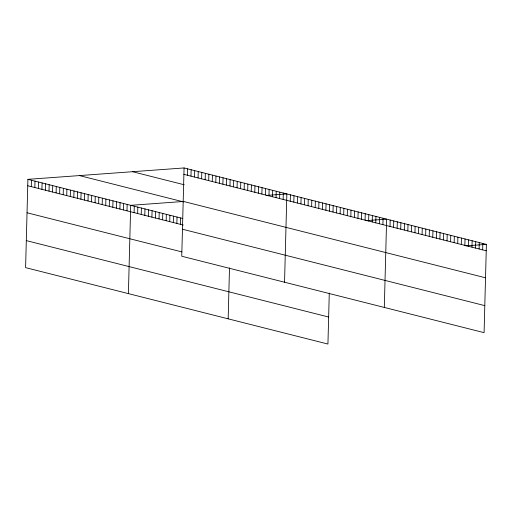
<?xml version="1.0" encoding="UTF-8"?>
<svg xmlns="http://www.w3.org/2000/svg" width="512" height="512" viewBox="0 0 512 512"><rect width="100%" height="100%" fill="white"/><g stroke="black" fill="none" stroke-linecap="round" stroke-linejoin="round"><path stroke-width="0.77" d="M184.064 167.949L181.754 256.243L484.09 332.659L486.4 244.365L184.064 167.949L27.91 179.341L25.6 267.635L327.936 344.051L329.274 293.056M31.29 186.65L31.456 180.237M34.835 187.546L35.002 181.133M38.381 188.442L38.547 182.029M41.92 189.338L42.093 182.925M45.466 190.234L45.638 183.821M49.011 191.13L49.178 184.717M52.557 192.026L52.723 185.613M56.102 192.922L56.269 186.509M59.648 193.818L59.814 187.405M63.194 194.707L63.36 188.301M66.733 195.603L66.906 189.197M70.278 196.499L70.445 190.093M73.824 197.395L73.99 190.989M77.37 198.291L77.536 191.885M80.915 199.187L81.082 192.781M84.461 200.083L84.627 193.677M88 200.979L88.173 194.573M91.546 201.875L91.718 195.469M95.091 202.771L95.258 196.365M98.637 203.667L98.803 197.261M102.182 204.563L102.349 198.157M105.728 205.459L105.894 199.053M109.274 206.355L109.44 199.949M112.813 207.251L112.986 200.845M116.358 208.147L116.525 201.741M119.904 209.043L120.07 202.637M123.45 209.939L123.616 203.533M126.995 210.835L127.162 204.429M128.397 293.619L130.707 205.325L183.75 201.453M134.099 212.634L134.272 206.227M137.664 213.536L137.83 207.123M141.229 214.432L141.395 208.026M144.794 215.334L144.96 208.928M148.352 216.237L148.525 209.824M151.917 217.133L152.083 210.726M155.482 218.035L155.648 211.629M159.046 218.938L159.213 212.531M162.605 219.84L162.778 213.427M166.17 220.736L166.336 214.33M169.734 221.638L169.901 215.232M173.299 222.541L173.466 216.134M176.864 223.437L177.03 217.03M180.422 224.339L180.589 217.933M187.443 175.251L187.61 168.845M190.982 176.147L191.155 169.741M194.528 177.043L194.701 170.637M198.074 177.939L198.24 171.533M201.619 178.835L201.786 172.429M205.165 179.731L205.331 173.325M208.71 180.627L208.877 174.221M212.256 181.523L212.422 175.117M215.795 182.419L215.968 176.013M219.341 183.315L219.507 176.909M222.886 184.211L223.053 177.805M226.432 185.107L226.598 178.701M229.978 186.003L230.144 179.597M228.166 318.835L229.498 267.84M233.523 186.899L233.69 180.493M237.062 187.795L237.235 181.389M240.608 188.691L240.781 182.285M244.154 189.587L244.32 183.181M247.699 190.483L247.866 184.077M251.245 191.379L251.411 184.973M254.79 192.275L254.957 185.869M258.336 193.171L258.502 186.765M261.875 194.067L262.048 187.661M265.421 194.963L265.587 188.557M268.966 195.859L269.133 189.446M272.512 196.755L272.678 190.342M276.058 197.651L276.224 191.238M279.603 198.547L279.77 192.134M283.149 199.443L283.315 193.03M284.544 282.221L286.861 193.926L266.246 195.43M290.253 201.235L290.419 194.829M293.818 202.138L293.984 195.731M297.382 203.04L297.549 196.634M300.941 203.942L301.114 197.53M304.506 204.838L304.672 198.432M308.07 205.741L308.237 199.334M311.635 206.643L311.802 200.23M315.194 207.539L315.366 201.133M318.758 208.442L318.925 202.035M322.323 209.344L322.49 202.938M325.888 210.246L326.054 203.834M329.446 211.142L329.619 204.736M333.011 212.045L333.178 205.638M336.576 212.947L336.742 206.534M340.141 213.843L340.307 207.437M343.699 214.746L343.872 208.339M347.264 215.648L347.43 209.242M350.829 216.55L350.995 210.138M354.394 217.446L354.56 211.04M357.958 218.349L358.125 211.942M361.517 219.251L361.683 212.838M365.082 220.147L365.248 213.741M368.646 221.05L368.813 214.643M372.211 221.952L372.378 215.546M375.77 222.854L375.942 216.442M379.334 223.75L379.501 217.344M382.899 224.653L383.066 218.246M384.32 307.437L386.63 219.142L366.016 220.653M390.022 226.451L390.195 220.045M393.587 227.354L393.754 220.947M397.152 228.256L397.318 221.85M400.717 229.158L400.883 222.746M404.275 230.054L404.448 223.648M407.84 230.957L408.006 224.55M411.405 231.859L411.571 225.453M414.97 232.755L415.136 226.349M418.528 233.658L418.701 227.251M422.093 234.56L422.259 228.154M425.658 235.462L425.824 229.05M429.222 236.358L429.389 229.952M432.781 237.261L432.954 230.854M436.346 238.163L436.512 231.757M439.91 239.059L440.077 232.653M443.475 239.962L443.642 233.555M447.034 240.864L447.206 234.458M450.598 241.766L450.765 235.354M454.163 242.662L454.33 236.256M457.728 243.565L457.894 237.158M461.286 244.467L461.459 238.061M464.851 245.37L465.018 238.957M468.416 246.266L468.582 239.859M471.981 247.168L472.147 240.762M475.546 248.07L475.712 241.658M479.104 248.966L479.27 242.56M482.669 249.869L482.835 243.462M465.786 245.869L486.4 244.365M183.898 174.355L486.234 250.771M132.531 171.706L184.288 184.787M183.187 201.376L485.523 277.792M79.443 175.584L183.661 201.926M27.91 179.341L182.733 218.47M27.744 185.754L183.277 225.062M182.458 229.222L484.794 305.632M27.034 212.774L181.856 251.904M26.31 240.614L328.646 317.03"/></g></svg>
